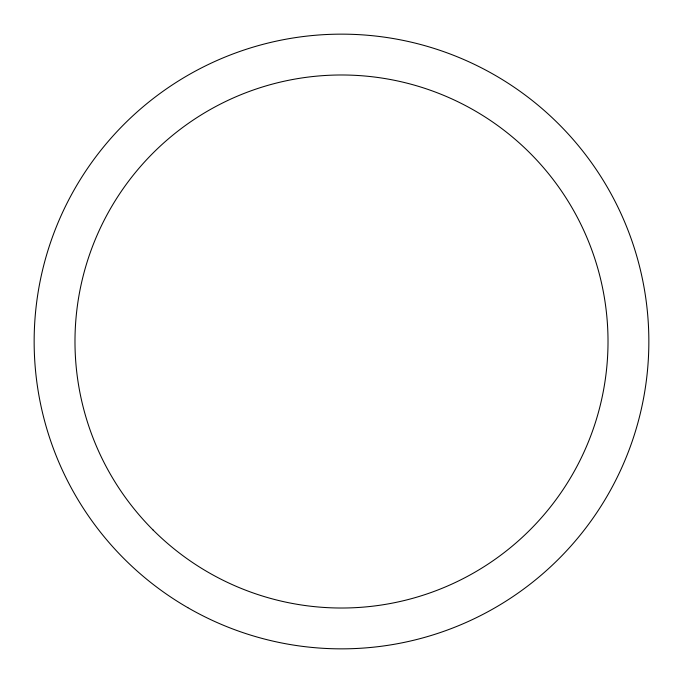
<?xml version="1.0" encoding="UTF-8"?>
<svg xmlns="http://www.w3.org/2000/svg" width="683" height="683" viewBox="0 0 683 683"><rect width="100%" height="100%" fill="white"/><g stroke="black" fill="none" stroke-linecap="round" stroke-linejoin="round"><path stroke-width="1.02" d="M187.825 607.674A307.35 307.35 0 0 0 648.85 341.5A307.35 307.35 0 0 0 187.825 75.326A307.35 307.35 0 0 0 187.825 607.674M153.043 529.957A266.515 266.515 0 0 0 598.931 410.483A266.515 266.515 0 0 0 272.517 84.069A266.515 266.515 0 0 0 153.043 529.957"/></g></svg>
